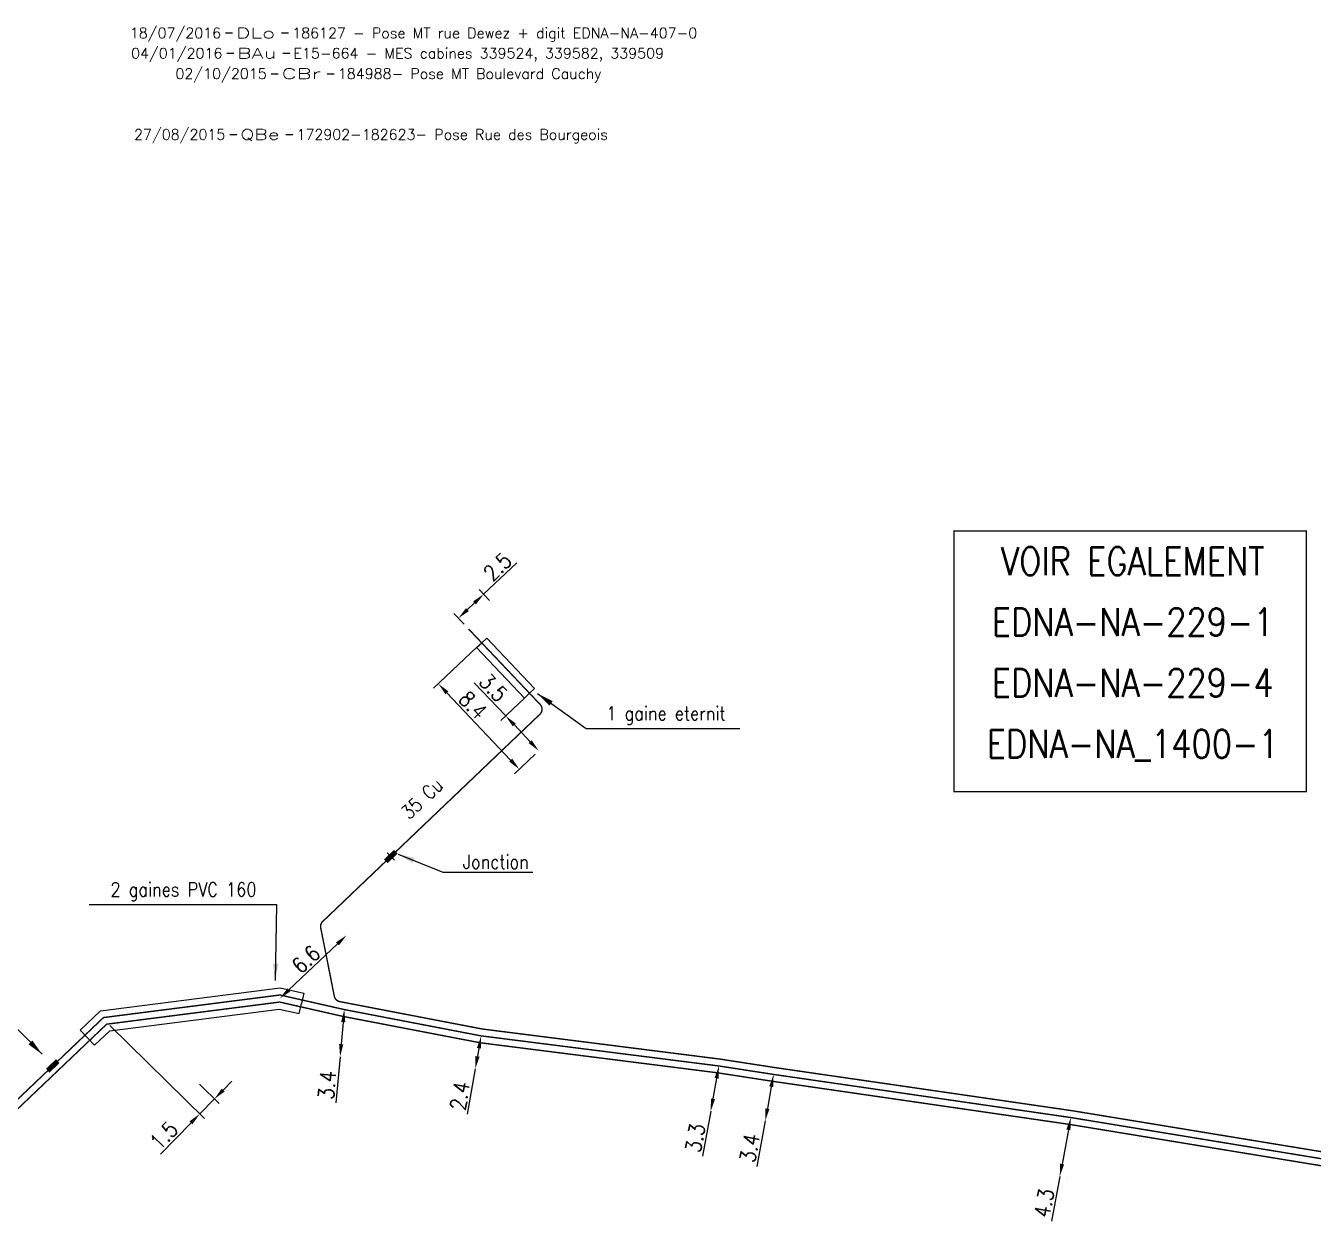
# Model space of a CAD drawing. Header units: millimetres. Extents: x 185000 to 186000, y 128000 to 129009.
# Drawn here: x 185503.2 to 185595.7, y 128433.1 to 128519 of the extents above; entities that cross this region are included whole.
import ezdxf
from ezdxf.enums import TextEntityAlignment as Align

# ---------------------------------------------------------------- set-up
doc = ezdxf.new("R2010")
doc.units = ezdxf.units.MM
doc.header["$PDMODE"] = 34
doc.layers.get('0').update_dxf_attribs({"linetype": 'CONTINUOUS'})
doc.layers.get('DEFPOINTS').update_dxf_attribs({"linetype": 'CONTINUOUS'})
for name, color, linetype in [('M_120', 5, 'M_ST_13'), ('M_300', 7, 'CONTINUOUS'), ('M_400', 7, 'CONTINUOUS'), ('M_930', 7, 'CONTINUOUS')]:
    doc.layers.add(name, color=color, linetype=linetype)
doc.layers.add('M_910', color=7, linetype='CONTINUOUS', plot=False)
doc.styles.get("Standard").update_dxf_attribs({"font": 'romans.shx', "width": 0.85})
doc.linetypes.add('M_ST_13', pattern='A,5,-0.3,["oo",Standard,S=1.5,R=0,X=0,Y=-0.5],-3', length=8.3)
doc.dimstyles.get("Standard").update_dxf_attribs({"dimtxt": 1.5, "dimasz": 1.2, "dimexe": 0.625, "dimexo": 0.625, "dimgap": 0.25, "dimtad": 1, "dimdec": 1, "dimzin": 0, "dimdsep": 46, "dimtxsty": 'Standard', "dimcen": -0.5, "dimadec": 0, "dimazin": 0, "dimtfac": 1, "dimtdec": 1, "dimtmove": 0, "dimatfit": 3, "dimfxl": 0, "dimtolj": 1, "dimtzin": 0, "dimarcsym": 0})

# ---------------------------------------------------------------- blocks, each defined once
blk = doc.blocks.new('*D426')
at = {"layer": 'DEFPOINTS', "color": 0, "linetype": 'Continuous', "transparency": 16777216}
for p in [(185508.929, 128447.527), (185515.369, 128443.307), (185515.733, 128440.847)]:
    blk.add_point(p, dxfattribs=at)
at = {"layer": 'M_120', "color": 0, "linetype": 'Continuous', "lineweight": -2, "transparency": 16777216}
for p, q in [((185509.264, 128447.199), (185516.067, 128440.519)), ((185515.704, 128442.978), (185517.118, 128441.589)), ((185517.414, 128442.56), (185518.045, 128443.202)), ((185516.784, 128441.918), (185515.733, 128440.847)), ((185515.102, 128440.205), (185512.901, 128437.963))]:
    blk.add_line(p, q, dxfattribs=at)
at = {"layer": 'M_120', "color": 0, "linetype": 'Continuous', "transparency": 16777216}
for points in [[(185517.307, 128442.665), (185517.521, 128442.455), (185516.784, 128441.918)], [(185514.995, 128440.31), (185515.209, 128440.1), (185515.733, 128440.847)]]:
    blk.add_solid(points, dxfattribs=at)
at = {"layer": 'M_120', "color": 0, "linetype": 'Continuous', "transparency": 16777216, "insert": (185513.151, 128439.289), "char_height": 1.125, "attachment_point": 5, "rotation": 45.52767}
blk.add_mtext('\\A1;1.5', dxfattribs=at)
blk = doc.blocks.new('*D427')
at = {"layer": 'DEFPOINTS', "color": 0, "linetype": 'Continuous', "transparency": 16777216}
for p in [(185526.115, 128448.338), (185525.811, 128444.952), (185525.811, 128444.952)]:
    blk.add_point(p, dxfattribs=at)
at = {"layer": 'M_120', "color": 0, "linetype": 'Continuous', "lineweight": -2, "transparency": 16777216}
for p, q in [((185526.035, 128447.442), (185525.892, 128445.848)), ((185525.811, 128444.952), (185525.514, 128441.641))]:
    blk.add_line(p, q, dxfattribs=at)
at = {"layer": 'M_120', "color": 0, "linetype": 'Continuous', "transparency": 16777216}
for points in [[(185525.885, 128447.455), (185526.184, 128447.429), (185526.115, 128448.338)], [(185525.742, 128445.862), (185526.041, 128445.835), (185525.811, 128444.952)]]:
    blk.add_solid(points, dxfattribs=at)
at = {"layer": 'M_120', "color": 0, "linetype": 'Continuous', "transparency": 16777216, "insert": (185524.876, 128442.915), "char_height": 1.125, "attachment_point": 5, "rotation": 84.87256}
blk.add_mtext('\\A1;3.4', dxfattribs=at)
blk = doc.blocks.new('*D428')
at = {"layer": 'DEFPOINTS', "color": 0, "linetype": 'Continuous', "transparency": 16777216}
for p in [(185535.946, 128446.449), (185535.521, 128444.087), (185535.521, 128444.087)]:
    blk.add_point(p, dxfattribs=at)
at = {"layer": 'M_120', "color": 0, "linetype": 'Continuous', "lineweight": -2, "transparency": 16777216}
for p, q in [((185535.787, 128445.563), (185535.68, 128444.973)), ((185535.521, 128444.087), (185534.931, 128440.815))]:
    blk.add_line(p, q, dxfattribs=at)
at = {"layer": 'M_120', "color": 0, "linetype": 'Continuous', "transparency": 16777216}
for points in [[(185535.639, 128445.59), (185535.934, 128445.536), (185535.946, 128446.449)], [(185535.533, 128444.999), (185535.828, 128444.946), (185535.521, 128444.087)]]:
    blk.add_solid(points, dxfattribs=at)
at = {"layer": 'M_120', "color": 0, "linetype": 'Continuous', "transparency": 16777216, "insert": (185534.408, 128442.141), "char_height": 1.125, "attachment_point": 5, "rotation": 79.7897}
blk.add_mtext('\\A1;2.4', dxfattribs=at)
blk = doc.blocks.new('*D429')
at = {"layer": 'DEFPOINTS', "color": 0, "linetype": 'Continuous', "transparency": 16777216}
for p in [(185553.02, 128444.288), (185552.435, 128441.04), (185552.435, 128441.04)]:
    blk.add_point(p, dxfattribs=at)
at = {"layer": 'M_120', "color": 0, "linetype": 'Continuous', "lineweight": -2, "transparency": 16777216}
for p, q in [((185552.86, 128443.402), (185552.594, 128441.926)), ((185552.435, 128441.04), (185551.853, 128437.814))]:
    blk.add_line(p, q, dxfattribs=at)
at = {"layer": 'M_120', "color": 0, "linetype": 'Continuous', "transparency": 16777216}
for points in [[(185552.712, 128443.429), (185553.008, 128443.376), (185553.02, 128444.288)], [(185552.447, 128441.953), (185552.742, 128441.9), (185552.435, 128441.04)]]:
    blk.add_solid(points, dxfattribs=at)
at = {"layer": 'M_120', "color": 0, "linetype": 'Continuous', "transparency": 16777216, "insert": (185551.326, 128439.117), "char_height": 1.125, "attachment_point": 5, "rotation": 79.7897}
blk.add_mtext('\\A1;3.3', dxfattribs=at)
blk = doc.blocks.new('*D430')
at = {"layer": 'DEFPOINTS', "color": 0, "linetype": 'Continuous', "transparency": 16777216}
for p in [(185556.946, 128443.681), (185556.343, 128440.335), (185556.343, 128440.335)]:
    blk.add_point(p, dxfattribs=at)
at = {"layer": 'M_120', "color": 0, "linetype": 'Continuous', "lineweight": -2, "transparency": 16777216}
for p, q in [((185556.786, 128442.795), (185556.503, 128441.221)), ((185556.343, 128440.335), (185555.753, 128437.064))]:
    blk.add_line(p, q, dxfattribs=at)
at = {"layer": 'M_120', "color": 0, "linetype": 'Continuous', "transparency": 16777216}
for points in [[(185556.639, 128442.822), (185556.934, 128442.769), (185556.946, 128443.681)], [(185556.355, 128441.247), (185556.65, 128441.194), (185556.343, 128440.335)]]:
    blk.add_solid(points, dxfattribs=at)
at = {"layer": 'M_120', "color": 0, "linetype": 'Continuous', "transparency": 16777216, "insert": (185555.23, 128438.39), "char_height": 1.125, "attachment_point": 5, "rotation": 79.77784}
blk.add_mtext('\\A1;3.4', dxfattribs=at)
blk = doc.blocks.new('*D431')
at = {"layer": 'DEFPOINTS', "color": 0, "linetype": 'Continuous', "transparency": 16777216}
for p in [(185578.291, 128440.584), (185577.506, 128436.356), (185577.506, 128436.356)]:
    blk.add_point(p, dxfattribs=at)
at = {"layer": 'M_120', "color": 0, "linetype": 'Continuous', "lineweight": -2, "transparency": 16777216}
for p, q in [((185578.752, 128440.499), (185578.752, 128440.499)), ((185578.127, 128439.699), (185577.671, 128437.241)), ((185577.506, 128436.356), (185576.908, 128433.133)), ((185577.967, 128436.271), (185577.967, 128436.271))]:
    blk.add_line(p, q, dxfattribs=at)
at = {"layer": 'M_120', "color": 0, "linetype": 'Continuous', "transparency": 16777216}
for points in [[(185577.98, 128439.727), (185578.274, 128439.672), (185578.291, 128440.584)], [(185577.523, 128437.269), (185577.818, 128437.214), (185577.506, 128436.356)]]:
    blk.add_solid(points, dxfattribs=at)
at = {"layer": 'M_120', "color": 0, "linetype": 'Continuous', "transparency": 16777216, "insert": (185576.388, 128434.439), "char_height": 1.125, "attachment_point": 5, "rotation": 79.48348}
blk.add_mtext('\\A1;4.3', dxfattribs=at)
blk = doc.blocks.new('*D432')
at = {"layer": 'DEFPOINTS', "color": 0, "linetype": 'Continuous', "transparency": 16777216}
for p in [(185526.272, 128453.673), (185526.272, 128453.673), (185521.481, 128449.133)]:
    blk.add_point(p, dxfattribs=at)
at = {"layer": 'M_120', "color": 0, "linetype": 'Continuous', "lineweight": -2, "transparency": 16777216}
blk.add_line((185522.134, 128449.752), (185525.619, 128453.054), dxfattribs=at)
at = {"layer": 'M_120', "color": 0, "linetype": 'Continuous', "transparency": 16777216}
for points in [[(185525.515, 128453.163), (185525.722, 128452.945), (185526.272, 128453.673)], [(185522.031, 128449.861), (185522.238, 128449.643), (185521.481, 128449.133)]]:
    blk.add_solid(points, dxfattribs=at)
at = {"layer": 'M_120', "color": 0, "linetype": 'Continuous', "transparency": 16777216, "insert": (185523.361, 128451.947), "char_height": 1.125, "attachment_point": 5, "rotation": 43.45847}
blk.add_mtext('\\A1;6.6', dxfattribs=at)
blk = doc.blocks.new('M_300_03')
at = {"color": 0, "linetype": 'Continuous'}
blk.add_solid([(-0.5, 0.188), (-0.5, -0.188), (0.5, 0.188), (0.5, -0.188)], dxfattribs=at)
at = {"color": 0, "linetype": 'Continuous', "width": 0.75, "flags": 3}
for tag, p in [('DEF_LEG', (0, -5)), ('DEF_COUP', (0.048, -6.97)), ('DEF_TYPE', (0, -9))]:
    blk.add_attdef(tag, text='', height=1.2, dxfattribs=at).set_placement(p, align=Align.MIDDLE)
blk = doc.blocks.new('*D472')
at = {"layer": 'DEFPOINTS', "color": 0, "linetype": 'Continuous', "transparency": 16777216}
for p in [(185536.12, 128478.172), (185536.857, 128477.395), (185535.043, 128475.675)]:
    blk.add_point(p, dxfattribs=at)
at = {"layer": 'M_120', "color": 0, "linetype": 'Continuous', "lineweight": -2, "transparency": 16777216}
for p, q in [((185536.12, 128478.172), (185538.499, 128480.429)), ((185536.535, 128477.735), (185535.798, 128478.513)), ((185534.721, 128476.015), (185533.984, 128476.792)), ((185534.959, 128477.071), (185535.467, 128477.553))]:
    blk.add_line(p, q, dxfattribs=at)
at = {"layer": 'M_120', "color": 0, "linetype": 'Continuous', "transparency": 16777216}
for points in [[(185535.364, 128477.662), (185535.57, 128477.444), (185536.12, 128478.172)], [(185534.856, 128477.18), (185535.063, 128476.963), (185534.306, 128476.452)]]:
    blk.add_solid(points, dxfattribs=at)
at = {"layer": 'M_120', "color": 0, "linetype": 'Continuous', "transparency": 16777216, "insert": (185537.12, 128480.154), "char_height": 1.125, "attachment_point": 5, "rotation": 43.48233}
blk.add_mtext('\\A1;2.5', dxfattribs=at)
blk = doc.blocks.new('*D473')
at = {"layer": 'DEFPOINTS', "color": 0, "linetype": 'Continuous', "transparency": 16777216}
for p in [(185539.421, 128471.059), (185540.081, 128466.931), (185540.164, 128467.01)]:
    blk.add_point(p, dxfattribs=at)
at = {"layer": 'M_120', "color": 0, "linetype": 'Continuous', "lineweight": -2, "transparency": 16777216}
for p, q in [((185537.708, 128469.435), (185535.453, 128471.815)), ((185539.081, 128470.736), (185537.368, 128469.113)), ((185539.462, 128467.584), (185538.327, 128468.782)), ((185539.824, 128466.688), (185539.74, 128466.608))]:
    blk.add_line(p, q, dxfattribs=at)
at = {"layer": 'M_120', "color": 0, "linetype": 'Continuous', "transparency": 16777216}
for points in [[(185538.436, 128468.885), (185538.218, 128468.679), (185537.708, 128469.435)], [(185539.571, 128467.687), (185539.353, 128467.481), (185540.081, 128466.931)]]:
    blk.add_solid(points, dxfattribs=at)
at = {"layer": 'M_120', "color": 0, "linetype": 'Continuous', "transparency": 16777216, "insert": (185536.815, 128471.468), "char_height": 1.125, "attachment_point": 5, "rotation": 313.45516}
blk.add_mtext('\\A1;3.5', dxfattribs=at)
blk = doc.blocks.new('*D474')
at = {"layer": 'DEFPOINTS', "color": 0, "linetype": 'Continuous', "transparency": 16777216}
for p in [(185535.981, 128474.687), (185540.164, 128467.01), (185538.682, 128465.606)]:
    blk.add_point(p, dxfattribs=at)
at = {"layer": 'M_120', "color": 0, "linetype": 'Continuous', "lineweight": -2, "transparency": 16777216}
for p, q in [((185535.64, 128474.364), (185532.53, 128471.417)), ((185533.489, 128471.086), (185538.063, 128466.259)), ((185539.824, 128466.688), (185538.342, 128465.283))]:
    blk.add_line(p, q, dxfattribs=at)
at = {"layer": 'M_120', "color": 0, "linetype": 'Continuous', "transparency": 16777216}
for points in [[(185533.598, 128471.189), (185533.38, 128470.983), (185532.87, 128471.74)], [(185538.172, 128466.362), (185537.954, 128466.156), (185538.682, 128465.606)]]:
    blk.add_solid(points, dxfattribs=at)
at = {"layer": 'M_120', "color": 0, "linetype": 'Continuous', "transparency": 16777216, "insert": (185535.356, 128470.207), "char_height": 1.125, "attachment_point": 5, "rotation": 313.45516}
blk.add_mtext('\\A1;8.4', dxfattribs=at)
blk = doc.blocks.new('M_300_04')
at = {"color": 0, "linetype": 'Continuous'}
blk.add_line((0, 0.375), (0, -0.375), dxfattribs=at)
blk.add_solid([(-0.5, 0.188), (-0.5, -0.188), (0.5, 0.188), (0.5, -0.188)], dxfattribs=at)
at = {"color": 0, "linetype": 'Continuous', "width": 0.75, "flags": 3}
for tag, p in [('DEF_LEG', (0, -5)), ('DEF_COUP', (0.023, -7.005)), ('DEF_TYPE', (0, -9))]:
    blk.add_attdef(tag, text='', height=1.2, dxfattribs=at).set_placement(p, align=Align.MIDDLE)
blk = doc.blocks.new('GIS_MODF')
at = {"color": 0, "linetype": 'Continuous', "flags": 128}
for points in [[(-2.257, -0.012), (-1.757, -0.012)], [(1.758, -0.012), (2.258, -0.012)]]:
    blk.add_lwpolyline(points, dxfattribs=at)
at = {"color": 0, "linetype": 'Continuous'}
blk.add_attdef('DATE', text='', height=0.75, dxfattribs=at).set_placement((-2.583, -0.387), align=Align.RIGHT)
at = {"color": 0, "linetype": 'Continuous', "width": 3.590909}
blk.add_attdef('USER', text='', height=0.75, dxfattribs=at).set_placement((-1.516, -0.387), (1.306, -0.387), align=Align.FIT)
at = {"color": 0, "linetype": 'Continuous'}
blk.add_attdef('DESC', (2.528, -0.387), '', height=0.75, dxfattribs=at)

msp = doc.modelspace()

# ---------------------------------------------------------------- linework, layer by layer
at = {"layer": 'M_120', "const_width": 0.1}
msp.add_lwpolyline([(185535.043, 128475.675), (185535.981, 128474.687), (185539.421, 128471.059), (185540.181, 128470.257, -0.41334), (185540.164, 128469.552), (185529.457, 128459.337), (185526.646, 128456.655), (185524.566, 128454.67, 0.256691), (185524.42, 128454.211), (185525.395, 128449.303, 0.305164), (185525.792, 128448.91), (185526.21, 128448.829), (185536.025, 128446.943), (185553.089, 128444.783), (185557.02, 128444.176), (185578.368, 128441.078), (185598.088, 128437.837)], format="xyb", dxfattribs=at)
at = {"layer": 'M_120'}
for points in [[(185598.029, 128437.34, 0.1, 0.1, 0), (185578.291, 128440.584, 0.1, 0.1, 0), (185556.946, 128443.681, 0.1, 0.1, 0), (185553.02, 128444.288, 0.1, 0.1, 0), (185535.946, 128446.449, 0.1, 0.1, 0), (185526.119, 128448.338, 0.1, 0.1, 0), (185523.094, 128449.024, 0.1, 0.1, 0), (185521.493, 128449.387, 0.1, 0.1, 0), (185508.816, 128447.764, 0.1, 0.1, 0), (185507.49, 128446.501, 0.1, 0.1, 0), (185505.171, 128444.292, 0.1, 0.1, 0), (185500.147, 128439.507, 0.1, 0.1, 0)], [(185597.97, 128436.843, 0.1, 0.1, 0), (185578.215, 128440.09, 0.1, 0.1, 0), (185556.872, 128443.187, 0.1, 0.1, 0), (185552.95, 128443.793, 0.1, 0.1, 0), (185535.867, 128445.955, 0.1, 0.1, 0), (185526.017, 128447.848, 0.1, 0.1, 0), (185521.469, 128448.879, 0.1, 0.1, 0), (185509.042, 128447.289, 0.1, 0.1, 0), (185505.516, 128443.93, 0.1, 0.1, 0), (185500.492, 128439.145, 0.1, 0.1, 0)]]:
    msp.add_lwpolyline(points, format="xyseb", dxfattribs=at)
at = {"layer": 'M_400', "color": 7, "linetype": 'CONTINUOUS'}
for p, q in [((185536.344, 128475.031), (185535.981, 128474.687)), ((185536.344, 128475.031), (185539.784, 128471.403)), ((185535.618, 128474.343), (185535.981, 128474.687)), ((185535.618, 128474.343), (185539.059, 128470.715)), ((185539.784, 128471.403), (185539.421, 128471.059)), ((185539.059, 128470.715), (185539.421, 128471.059)), ((185508.59, 128448.24), (185521.518, 128449.894)), ((185521.518, 128449.894), (185523.204, 128449.511)), ((185523.204, 128449.511), (185523.039, 128448.78)), ((185507.145, 128446.863), (185508.59, 128448.24)), ((185509.268, 128446.814), (185521.445, 128448.372)), ((185521.445, 128448.372), (185522.873, 128448.048)), ((185522.873, 128448.048), (185523.039, 128448.78)), ((185507.145, 128446.863), (185507.662, 128446.32)), ((185508.179, 128445.777), (185507.662, 128446.32)), ((185508.179, 128445.777), (185509.268, 128446.814))]:
    msp.add_line(p, q, dxfattribs=at)
at = {"layer": 'M_930', "const_width": 0.1}
msp.add_lwpolyline([(185569.916, 128482.725), (185595.218, 128482.725), (185595.218, 128463.985), (185569.916, 128463.985)], close=True, dxfattribs=at)

# ---------------------------------------------------------------- block references
at = {"layer": 'M_300'}
for name, p, rotation in [('M_300_04', (185529.457, 128459.337), 43.65335452162019), ('M_300_03', (185505.171, 128444.292), 43.60851660206016)]:
    msp.add_blockref(name, p, dxfattribs=dict(at, rotation=rotation))
at = {"layer": 'M_910'}
ref = msp.add_blockref('GIS_MODF', (185519.846, 128518.507), dxfattribs=at)
ref.add_attrib('DATE', '18/07/2016', dxfattribs={"layer": '0', "color": 0, "linetype": 'Continuous', "height": 0.75}).set_placement((185517.263, 128518.121), align=Align.RIGHT)
ref.add_attrib('USER', 'DLo', dxfattribs={"layer": '0', "color": 0, "linetype": 'Continuous', "height": 0.75, "width": 1.462963}).set_placement((185518.33, 128518.121), (185521.151, 128518.121), align=Align.FIT)
ref.add_attrib('DESC', '186127 - Pose MT rue Dewez + digit EDNA-NA-407-0', (185522.373, 128518.121), dxfattribs={"layer": '0', "color": 0, "linetype": 'Continuous', "height": 0.75})
ref = msp.add_blockref('GIS_MODF', (185519.939, 128517.049), dxfattribs=at)
ref.add_attrib('DATE', '04/01/2016', dxfattribs={"layer": '0', "color": 0, "linetype": 'Continuous', "height": 0.75}).set_placement((185517.356, 128516.662), align=Align.RIGHT)
ref.add_attrib('USER', 'BAu', dxfattribs={"layer": '0', "color": 0, "linetype": 'Continuous', "height": 0.75, "width": 1.462963}).set_placement((185518.423, 128516.662), (185521.244, 128516.662), align=Align.FIT)
ref.add_attrib('DESC', 'E15-664 - MES cabines 339524, 339582, 339509', (185522.467, 128516.662), dxfattribs={"layer": '0', "color": 0, "linetype": 'Continuous', "height": 0.75})
ref = msp.add_blockref('GIS_MODF', (185523.122, 128515.58), dxfattribs=at)
ref.add_attrib('DATE', '02/10/2015', dxfattribs={"layer": '0', "color": 0, "linetype": 'Continuous', "height": 0.75}).set_placement((185520.54, 128515.193), align=Align.RIGHT)
ref.add_attrib('USER', 'CBr', dxfattribs={"layer": '0', "color": 0, "linetype": 'Continuous', "height": 0.75, "width": 1.462963}).set_placement((185521.606, 128515.193), (185524.428, 128515.193), align=Align.FIT)
ref.add_attrib('DESC', '184988- Pose MT Boulevard Cauchy', (185525.65, 128515.193), dxfattribs={"layer": '0', "color": 0, "linetype": 'Continuous', "height": 0.75})
ref = msp.add_blockref('GIS_MODF', (185520.149, 128511.211), dxfattribs=at)
ref.add_attrib('DATE', '27/08/2015', dxfattribs={"layer": '0', "color": 0, "linetype": 'Continuous', "height": 0.75}).set_placement((185517.566, 128510.824), align=Align.RIGHT)
ref.add_attrib('USER', 'QBe', dxfattribs={"layer": '0', "color": 0, "linetype": 'Continuous', "height": 0.75, "width": 1.362069}).set_placement((185518.633, 128510.824), (185521.454, 128510.824), align=Align.FIT)
ref.add_attrib('DESC', '172902-182623- Pose Rue des Bourgeois', (185522.676, 128510.824), dxfattribs={"layer": '0', "color": 0, "linetype": 'Continuous', "height": 0.75})

# ---------------------------------------------------------------- texts
at = {"layer": 'M_120', "width": 0.85}
msp.add_text('35 Cu', height=1, rotation=43.65335, dxfattribs=at).set_placement((185530.777, 128461.927))
at = {"layer": 'M_300', "linetype": 'Continuous', "insert": (185534.632, 128458.953), "char_height": 1, "attachment_point": 4}
msp.add_mtext('Jonction', dxfattribs=at)
at = {"layer": 'M_400', "char_height": 1}
for s, insert, attachment_point in [('1 gaine eternit', (185544.936, 128469.453), 4), ('2 gaines PVC 160 ', (185519.807, 128456.791), 6)]:
    msp.add_mtext(s, dxfattribs=dict(at, insert=insert, attachment_point=attachment_point))
at = {"layer": 'M_930', "width": 0.85}
for s, p in [('VOIR EGALEMENT', (185582.742, 128479.554)), ('EDNA-NA-229-1', (185582.742, 128475.18)), ('EDNA-NA-229-4', (185582.742, 128470.806)), ('EDNA-NA_1400-1', (185582.742, 128466.432))]:
    msp.add_text(s, height=2, dxfattribs=at).set_placement(p, align=Align.CENTER)

# ---------------------------------------------------------------- dimensions: what is measured, and where the dimension line sits
at = {"layer": 'M_120', "linetype": 'Continuous'}
for base, p1, p2, angle, picture, middle in [((185536.12, 128478.172), (185535.043, 128475.675), (185536.857, 128477.395), 223.48233, '*D472', (185537.636, 128479.61)), ((185538.682, 128465.606), (185535.981, 128474.687), (185540.164, 128467.01), 133.45516, '*D474', (185534.811, 128469.691)), ((185540.08069, 128466.93071), (185539.42137, 128471.05865), (185540.16428, 128467.00991), 133.45516, '*D473', (185536.27084, 128470.95175)), ((185526.272, 128453.673), (185521.481, 128449.133), (185526.272, 128453.673), 223.45847, '*D432', (185523.876, 128451.403)), ((185525.811, 128444.952), (185526.115, 128448.338), (185525.811, 128444.952), 84.87256, '*D427', (185525.623, 128442.848)), ((185515.733, 128440.847), (185515.369, 128443.307), (185508.929, 128447.527), 45.52767, '*D426', (185513.687, 128438.763)), ((185535.521, 128444.087), (185535.946, 128446.449), (185535.521, 128444.087), 79.7897, '*D428', (185535.146, 128442.008)), ((185552.435, 128441.04), (185553.02, 128444.288), (185552.435, 128441.04), 79.7897, '*D429', (185552.064, 128438.984)), ((185556.343, 128440.335), (185556.946, 128443.681), (185556.343, 128440.335), 79.77784, '*D430', (185555.968, 128438.257)), ((185577.506, 128436.356), (185578.291, 128440.584), (185577.506, 128436.356), 79.48348, '*D431', (185577.125, 128434.302))]:
    dim = msp.add_linear_dim(base=base, p1=p1, p2=p2, angle=angle, dimstyle='Standard', override={"dimscale": 0.75}, dxfattribs=at)
    dim.commit()
    dim.dimension.update_dxf_attribs({"geometry": picture, "text_midpoint": middle, "dimtype": 160})

# ---------------------------------------------------------------- leaders
at = {"layer": 'M_300', "linetype": 'Continuous', "annotation_type": 0, "has_hookline": 1, "text_width": 5.019}
for points, hookline_direction in [([(185529.971, 128459.505), (185533.182, 128458.203), (185534.382, 128458.203)], 0), ([(185504.409, 128445.125), (185499.906, 128449.704), (185498.706, 128449.704)], 1)]:
    msp.add_leader(points, dimstyle='Standard', dxfattribs=dict(at, hookline_direction=hookline_direction))
at = {"layer": 'M_400', "annotation_type": 0, "has_hookline": 1}
for points, hookline_direction, text_width in [([(185539.994, 128471.035), (185543.486, 128468.536), (185544.686, 128468.536)], 0, 9.593), ([(185521.16, 128450.432), (185521.257, 128455.874), (185520.057, 128455.874)], 1, 12.021)]:
    msp.add_leader(points, dimstyle='Standard', dxfattribs=dict(at, hookline_direction=hookline_direction, text_width=text_width))

doc.saveas('drawing.dxf')
